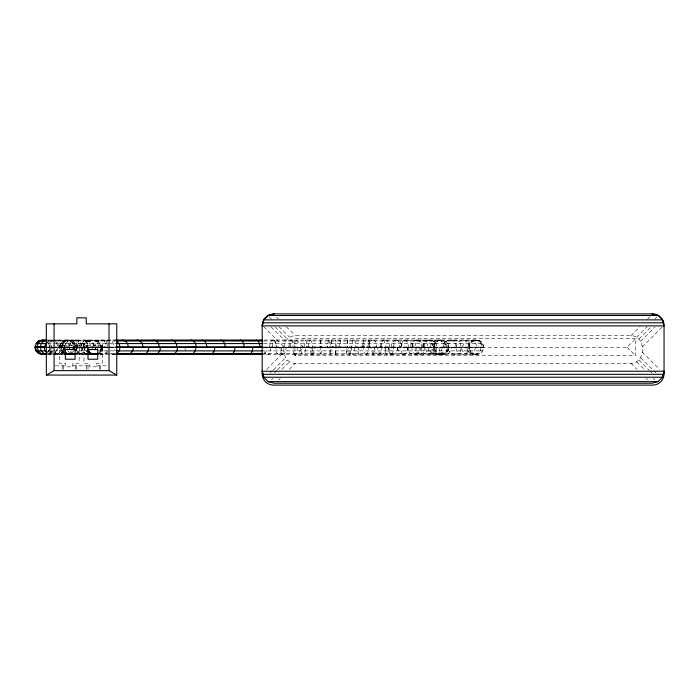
<?xml version="1.0" encoding="UTF-8"?>
<svg xmlns="http://www.w3.org/2000/svg" width="699" height="699" viewBox="0 0 699 699"><rect width="100%" height="100%" fill="white"/><g stroke="black" fill="none" stroke-linecap="round" stroke-linejoin="round"><path stroke-width="0.52" stroke-dasharray="3.5 2.62" d="M89.018 350.007L88.511 345.437M445.027 354.428L441.951 353.484L439.706 350.889L438.885 347.351L362.632 347.115L346.835 347.351L346.984 354.428M363.48 340.037L364.162 347.115L358.666 347.351L358.307 354.428M263.977 347.202L321.164 347.115L321.846 347.351L321.453 354.428M353.607 340.037L352.637 340.981L351.667 347.115L335.406 347.351L335.669 340.037M362.632 347.115L363.305 340.037M338.936 347.115L339.81 340.037M312.68 347.351L311.702 354.428M367.849 347.115L368.889 340.037M328.853 340.037L327.787 343.576L327.63 347.115L329.089 347.351L330.312 347.115L331.413 340.037M282.885 354.428L281.426 353.484L280.36 350.889L279.967 347.351L330.173 347.115L330.959 347.351L330.802 350.889L329.771 354.428M635.548 338.718L294.908 338.718L294.908 355.747L635.548 355.747L635.548 338.718L627.029 347.237L263.497 347.351L304.222 347.115L304.397 343.576L305.542 340.037M87.786 345.437L87.532 347.351L107.716 347.115M393.118 354.428L395.599 353.484L397.416 350.889L397.81 347.115L304.222 347.115M366.232 354.428L364.756 353.484L363.672 350.889L363.279 347.351L448.566 347.351L447.648 343.454L446.049 341.636L441.497 340.037M297.302 347.351L297.049 350.889L296.376 353.484L295.459 354.428M354.524 347.351L353.598 353.484L352.663 354.428M290.12 347.115L291.116 340.981L292.112 340.037M308.207 347.115L308.477 343.576L309.211 340.981L310.216 340.037M381.173 347.115L381.453 343.576L382.204 340.981L383.227 340.037M312.741 354.428L313.702 353.484L314.655 347.351L305.454 347.351L305.157 350.889L304.327 353.484L303.191 354.428M476.334 354.428C472.541 354.41 469.23 351.151 469.221 347.351L389.658 347.351L388.487 353.484L387.316 354.428M73.832 350.007L74.566 347.115L73.613 343.576L71.027 340.981L67.488 340.037M281.671 347.351L281.33 350.889L280.395 353.484L279.111 354.428M288.862 347.115L289.22 343.576L290.19 340.981L291.518 340.037M272.156 347.115L272.523 343.576L273.519 340.981L274.882 340.037M86.659 347.115C86.606 343.314 89.961 340.063 93.727 340.037L93.194 340.125M305.454 347.351L286.153 347.351L285.76 350.889L284.694 353.484L283.244 354.428M270.994 347.351L270.592 350.889L269.499 353.484L268.005 354.428M363.279 347.351L365.123 340.981L366.617 340.037M393.659 347.115L394.07 343.576L395.188 340.981L396.709 340.037L399.26 340.981L401.156 343.576L401.855 347.115M62.657 347.115L62.858 345.437L61.119 347.115L59.371 347.351L60.28 343.576L62.858 340.981L66.388 340.037L62.517 343.375L61.119 347.115L62.657 347.115L63.609 350.889M108.441 347.115L74.54 347.351L102.29 347.115L98.314 341.514L93.981 340.037M86.65 353.956L84.894 353.484L82.316 350.889L81.372 347.351L82.465 343.576L86.833 345.437L87.34 350.007M64.273 350.889L63.321 347.351L63.522 345.437M263.768 347.237L269.578 347.115L270.006 343.576L271.177 340.981L272.776 340.037M264.1 347.237L266.826 347.351L266.363 350.889L265.104 353.484M369.282 347.115L369.745 343.576L371.02 340.981L372.759 340.037M73.316 350.007L74.059 347.115L73.115 343.576L70.52 340.981L66.982 340.037L63.321 340.981L60.734 343.576L59.765 347.351L60.769 350.889L63.356 353.484M407.954 347.351L407.473 350.889L406.154 353.484L404.345 354.428M347.656 340.037L347.386 347.115L330.312 347.115M66.388 340.037L65.033 341.068L62.858 340.981L62.517 343.375L60.28 343.576L61.643 345.437L59.328 347.115L55.308 347.272M98.314 341.514L93.552 340.037L96.209 340.396L99.669 343.576L100.612 347.115L100.866 345.437L102.29 345.629M385.769 347.351L385.21 350.889L383.699 353.484L381.619 354.428M380.352 347.115L380.946 343.576L382.554 340.981L384.747 340.037M420.859 347.351L420.265 350.889L418.622 353.484L416.386 354.428M412.34 347.115L412.952 343.576L414.603 340.981L416.857 340.037M441.244 354.428C431.886 354.76 431.956 339.705 441.244 340.037M441.497 354.428C445.385 354.437 448.802 351.029 448.688 347.115M469.221 347.351L469.623 344.782L471.659 340.981L475.171 340.037L469.081 343.576L468.138 347.115M264.1 340.037L476.578 340.037C485.822 339.758 485.761 354.716 476.578 354.428L263.383 354.428M68.773 340.037L73.107 341.514C71.927 344.397 74.942 347.176 73.011 350.007M346.512 354.428L346.678 347.351L364.162 347.115M424.573 347.351L423.944 350.889L422.222 353.484L419.872 354.428M69.07 340.037L65.54 340.981L62.954 343.576L61.966 347.351L59.817 347.351L81.372 347.351M391.064 347.115L391.755 343.576L393.651 340.981L396.237 340.037M422.738 347.115L423.445 343.576L425.359 340.981L427.98 340.037M408.635 347.351L407.893 350.889L405.848 353.484L403.07 354.428M320.841 340.037L320.395 347.351L320.824 354.428M52.862 347.351L101.844 347.115L102.666 343.576L104.894 340.981L107.934 340.037M454.874 354.428L458.133 353.484L460.527 350.889L461.401 347.351L451.528 347.351L450.706 350.889L448.452 353.484L445.385 354.428M94.819 347.115L95.649 343.576L97.921 340.981L101.023 340.037M443.367 347.115L444.214 343.576L446.53 340.981L449.702 340.037M80.507 347.115L81.364 343.576L83.723 340.981L86.947 340.037M407.063 340.037L404.162 340.981L402.047 343.576L401.27 347.115L414.612 347.115L415.477 343.576L417.819 340.981L421.034 340.037M76.261 340.037L72.766 340.981L70.206 343.576L69.489 347.351L104.448 347.115L105.322 343.576L107.681 340.981M88.31 347.351L82.447 347.351L81.565 350.889L79.136 353.484L75.824 354.428M434.394 347.351L433.502 350.889L431.073 353.484L427.762 354.428L424.442 353.484L422.004 350.889L421.121 347.351L434.044 347.351M67.742 347.115L68.633 343.576L71.071 340.981L74.391 340.037M92.906 347.115L93.797 343.576L96.235 340.981L99.564 340.037M423.218 347.115L424.118 343.576L426.565 340.981L429.92 340.037M71.77 350.007L72.451 347.351L88.31 347.115M284.012 346.992C284.152 340.684 288.975 335.852 295.284 335.712L630.944 335.712C646.33 335.546 646.33 363.454 630.944 363.288L295.284 363.288C286.529 363.445 282.868 354.472 284.012 346.992L263.689 326.66M456.115 347.115L457.024 343.576L459.496 340.981L462.887 340.037M483.682 347.351L469.92 347.115L468.662 350.889L466.181 353.484L462.799 354.428M83.268 347.115L84.177 343.576L86.667 340.981L90.066 340.037M91.84 350.007L92.53 347.351M442.353 347.351L441.445 350.889L438.937 353.484L435.521 354.428L443.183 354.236L438.937 353.484L447.631 350.889L448.688 347.351M46.492 352.838L48.432 350.889L50.477 343.576L52.373 341.636M70.267 350.007L69.489 347.115L64.387 347.351L63.46 350.889L60.935 353.484L57.484 354.428M75.422 347.115L76.348 343.576L78.873 340.981L82.333 340.037M430.269 347.115L431.187 343.576L433.712 340.981L437.155 340.037L439.549 340.238M475.512 347.351L474.586 350.889L472.061 353.484L468.61 354.428M85.374 347.351L84.439 350.889L81.897 353.484L78.41 354.428M447.631 350.889L445.045 353.414L438.937 353.484L445.394 353.301L447.631 350.889L448.566 347.351M462.607 347.115L463.533 343.576L466.067 340.981L469.536 340.037M64.387 347.351L58.166 347.351L57.231 350.889L54.671 353.484M474.691 340.037L478.195 340.981L480.763 343.576L481.707 347.115L480.991 347.351L480.047 350.889L480.37 353.344L263.453 353.484M48.152 350.889L52.521 350.889L51.577 347.351L52.853 343.576M73.718 347.351L57.257 347.351L56.313 350.889L53.727 353.484L50.206 354.428M62.054 347.351L61.11 350.889L58.533 353.484L55.011 354.428M64.457 347.115L65.4 343.576L67.986 340.981L71.516 340.037M62.01 347.115L64.719 347.115L65.662 343.576L68.24 340.981L71.752 340.037M65.016 350.007L66.213 347.115L65.269 343.576L62.692 340.981L59.179 340.037M68.799 347.115L69.743 343.576L72.32 340.981L75.841 340.037M75.571 350.889L76.514 347.351M75.903 350.889L76.855 347.351M79.896 347.351L79.144 350.889L76.575 353.484M84.824 347.351L83.88 350.889L81.302 353.484L77.781 354.428M94.881 350.007L95.588 347.351M100.997 347.351L100.053 350.889L97.467 353.484M48.913 353.484L51.49 350.889L52.434 347.351L49.917 347.351L48.974 350.889L47.025 352.838M51.359 347.115L50.599 347.351L49.655 350.889L48.362 352.191M59.922 347.115L60.874 343.576L63.46 340.981M61.372 347.115L62.316 343.576L64.902 340.981L68.432 340.037L66.178 340.439M74.138 350.007L74.845 347.351M76.095 350.889L77.047 347.351L76.838 345.437L77.03 347.115L77.72 347.351L76.768 350.889L79.293 353.484L82.744 354.428M110.302 347.351L114.278 347.351L115.073 350.889M335.424 354.428L336.368 347.115L335.782 340.037M99.171 353.484L101.766 350.889L102.29 349.212L98.419 353.484L101.696 354.428M77.03 347.351L73.683 347.115L74.863 343.593L72.74 343.576L70.162 340.981L66.632 340.037L72.277 341.068L72.74 343.576L74.714 343.253L77.03 347.115L76.034 343.576L73.456 340.981L69.926 340.037M102.29 349.806L101.766 350.889L102.29 349.421L100.053 350.889L102.29 347.351L101.958 345.437L101.005 350.889L102.29 348.277L100.053 350.889L102.29 349.116M102.29 347.351L101.005 350.889L102.29 347.831L100.053 350.889L102.29 348.827M69.874 350.007L69.271 347.115M101.766 350.889L102.29 349.692M447.159 351.719L448.295 349.666M102.29 347.42L100.053 350.889L102.29 348.574M46.711 341.636L48.65 343.576L50.311 350.889L52.207 352.838M373.161 354.428L374.315 350.889L374.489 347.351L389.658 347.351M102.29 347.988L100.053 350.889L102.29 347.552L101.005 350.889L102.29 347.63L100.053 350.889L102.29 348.154M349.509 354.428L350.313 353.484L351.125 347.351L351.667 347.115M107.506 352.191L106.37 353.484L103.286 354.428M466.652 347.351L467.596 350.889L471.877 352.873L470.156 353.484L473.974 354.026L473.66 354.428L470.156 353.484L467.596 350.889L469.387 348.88L466.652 347.351L467.413 347.115L468.347 343.576L470.916 340.981L474.429 340.037M52.032 347.298L46.65 347.115L115.702 347.115L108.109 347.324M107.655 350.889L105.226 353.484L101.923 354.428M69.061 353.484L70.922 351.545M477.487 353.484L478.168 354.253L473.983 354.428L477.487 353.484L480.047 350.889L483.289 349.692L480.991 347.351M52.74 350.889L50.162 353.484L48.406 353.956M63.487 352.191L62.202 353.484L58.681 354.428L55.099 353.484M469.221 347.115L469.081 343.576L471.659 340.981L475.171 340.037M52.373 350.889L49.786 353.484L48.021 353.956M70.197 353.484L72.128 351.545M76.374 353.484L78.952 350.889M71.307 353.484L73.246 351.545M266.703 369.325L284.012 352.008M270.426 372.803L272.689 370.54M273.44 369.788L285.48 357.748M274.445 372.855L276.699 370.601M277.451 369.841L287.237 360.055M294.908 355.747L303.418 347.237L294.908 338.718M271.483 379.88L272.994 378.377M282.029 369.343L289.552 361.811M278.726 379.845L280.229 378.342M289.264 369.308L295.284 363.288M630.944 335.712L639.978 326.686M647.51 319.155L649.764 316.9M636.684 337.189L647.222 326.643M654.745 319.12L657.008 316.857M638.991 338.945L651.04 326.896M640.747 341.252L655.05 326.949M642.215 346.992L662.547 326.66M73.683 347.115L75.658 345.437M432.026 353.484L435.084 351.012L429.527 350.889L428.609 347.351L434.201 348.792L429.527 350.889L432.026 353.484L435.451 354.428L438.832 354.026L432.026 353.484L436.692 352.838M446.049 341.636L443.542 343.576L444.468 347.115L448.54 345.673L443.542 343.576L441.025 340.981L437.583 340.037L443.909 340.448L441.025 340.981L445.045 341.077L443.542 343.576L447.648 343.454M391.23 354.428L392.541 353.484L393.86 347.351L395.468 347.115M365.865 354.428L367.325 353.484L368.39 350.889L368.784 347.351L369.928 347.115L369.526 343.576L368.425 340.981L366.923 340.037M404.642 340.037L402.825 340.981L400.483 347.351L400.964 350.889L402.283 353.484L404.083 354.428M378.107 354.428L380.046 353.484L381.471 350.889L381.995 347.351L378.744 347.115M74.024 347.351L74.566 347.115M62.665 347.351L63.321 347.115M429.562 340.037L426.888 340.981L424.94 343.576L424.223 347.115L425.516 347.351L426.241 350.889L428.225 353.484L430.925 354.428M431.239 354.428L433.948 353.484L435.931 350.889L436.657 347.351L435.11 347.115L434.394 343.576L432.445 340.981L429.771 340.037M440.283 340.037L437.329 340.981L435.162 343.576L434.367 347.115L435.127 347.351L435.923 350.889L438.098 353.484L441.078 354.428M441.401 354.428L444.381 353.484L446.556 350.889L447.36 347.351L441.121 347.115M74.854 340.037L78.174 340.981L80.603 343.576L81.495 347.115L86.833 345.437M416.691 340.037L413.563 340.981L411.283 343.576L410.444 347.115L407.421 347.351L408.242 350.889L410.479 353.484L413.528 354.428L416.56 353.484L418.797 350.889L419.61 347.351L423.358 347.115L422.519 343.576L420.23 340.981L417.102 340.037M113.666 354.428L116.882 353.484M108.494 340.745L110.914 340.037M454.429 340.037L451.178 340.981L448.793 343.576L447.919 347.115L448.889 350.889L451.274 353.484L454.533 354.428M64.439 340.037L61.04 340.981L58.55 343.576L57.641 347.115L55.457 347.237M85.662 354.428L88.24 353.72M53.002 340.981L56.462 340.037M47.724 340.745L50.345 340.037M48.179 340.981L51.7 340.037M55.431 340.981L58.952 340.037M88.563 340.037L85.042 340.981L82.465 343.576L87.611 343.585L85.042 340.981L90.223 341.068L88.563 340.037L91.377 340.439M263.558 343.576L482.616 343.384M378.989 347.115L377.609 347.351L378.168 350.889L379.697 353.484L381.785 354.428M330.959 347.351L346.835 347.351M378.43 354.428L376.464 353.484L375.031 350.889L374.507 347.351L358.666 347.351M69.524 347.351L72.451 347.351M474.743 340.212L476.334 340.037M75.885 353.843L79.136 353.484L81.853 354.428L86.781 353.956M335.092 347.115L321.846 347.351M51.909 347.115L48.458 347.351L49.402 350.889L51.979 353.484L55.501 354.428M110.372 347.298L114.234 347.115L113.421 343.576L111.193 340.981M110.355 347.254L115.038 347.289M414.612 347.115L421.357 347.115M363.629 347.115L351.186 347.351L352.139 353.484L353.082 354.428M266.826 347.351L276.105 347.115L275.677 343.576L274.506 340.981L272.907 340.037M45.994 340.037L115.693 340.037M115.789 340.981L47.82 340.981L50.459 343.576L51.403 347.115M263.549 340.981L478.972 340.981L480.082 341.068L483.516 345.586L482.485 347.115L481.034 341.601M47.672 343.576L115.518 343.576M263.331 347.115L483.682 347.115M46.676 347.351L109.455 347.351M110.241 347.351L115.597 347.351M53.491 350.889L64.78 350.889M73.762 350.889L87.576 350.889M97.912 350.889L115.37 350.889M261.609 350.889L480.047 350.889L482.135 351.763M64.229 353.484L47.646 353.484L51.167 354.428M86.999 353.484L76.112 353.484L79.441 354.428M99.459 353.484L115.816 353.484M46.65 354.428L64.666 354.428M73.832 354.428L88.546 354.428M99.721 354.428L115.772 354.428M55.134 365.83L65.619 365.83M72.818 365.83L89.524 365.83M96.715 365.83L107.961 365.83M434.044 347.115L431.187 343.576L435.093 343.62L433.712 340.981L430.374 340.037M269.578 347.115L286.153 347.351M454.691 340.037L457.95 340.981L460.326 343.576L461.2 347.115L469.562 347.351M101.844 347.115L107.13 347.263M451.528 347.351L446.434 347.115L445.639 343.576L443.472 340.981L440.51 340.037M437.338 341.173L433.712 340.981L436.185 343.576L437.085 347.115M64.719 347.115L69.166 347.351M467.596 350.889L470.287 351.081M104.448 347.115L107.026 347.351L107.882 350.889M54.539 347.115L57.257 347.351M79.293 353.484L86.964 354.428M55.038 352.191L56.296 353.484L63.906 354.428M89.289 341.593L85.042 340.981L87.707 343.375M471.659 340.981L472.541 341.129M81.495 347.115L82.447 347.351M68.205 340.037L71.735 340.981L74.33 343.576L75.274 347.115M478.972 340.981L475.451 340.037L478.937 340.439L481.541 343.576M87.672 340.037L91.193 340.981L93.762 343.576L94.706 347.115M74.968 340.037L78.489 340.981L81.067 343.576L82.01 347.115M72.731 340.037L76.243 340.981L78.812 343.576L80.088 347.351M70.94 340.037L74.47 340.981L77.056 343.576L78 347.115M48.371 340.273L51.01 340.981L52.303 342.283M48.074 340.509L49.83 340.981L52.408 343.576M50.695 340.037L54.19 340.981L56.75 343.576L58.166 347.351M46.405 353.484L49.9 354.428M469.798 340.037L473.267 340.981L475.801 343.576L476.735 347.115M77.528 340.037L81.014 340.981L83.565 343.576L84.5 347.115M468.26 354.428L464.809 353.484L462.284 350.889L461.357 347.351M83.915 340.037L87.358 340.981L89.874 343.576L90.8 347.115M56.846 340.037L60.297 340.981L62.831 343.576L63.758 347.115M53.709 353.72L56.296 354.428M56.296 353.484L59.73 354.428M64.867 340.037L68.257 340.981L70.748 343.576L71.656 347.115M463.149 340.037L466.53 340.981L469.012 343.576L469.92 347.115M462.467 354.428L459.086 353.484L456.613 350.889L455.704 347.351M91.971 340.037L95.361 340.981L97.843 343.576L98.751 347.115M101.818 340.037L105.13 340.981L107.55 343.576M421.506 340.037L424.712 340.981L427.063 343.576L427.928 347.115L429.125 347.351L428.26 350.889L425.892 353.484L422.659 354.428L419.417 353.484L417.05 350.889L416.176 347.351M87.401 340.037L90.617 340.981L92.976 343.576L93.841 347.115M113.535 340.037L115.143 340.509M110.232 353.484L113.439 354.428M86.667 353.956L85.068 353.484L82.718 350.889L81.853 347.351M449.929 340.037L453.092 340.981L455.416 343.576L456.264 347.115M101.512 340.037L104.614 340.981L106.886 343.576L107.506 346.232M100.001 353.484L103.085 354.428M407.482 340.037L410.392 340.981L412.515 343.576L413.292 347.115M403.105 354.428L400.317 353.484L398.273 350.889L397.521 347.351M428.181 340.037L430.802 340.981L432.716 343.576L433.424 347.115M50.599 347.351L49.603 347.115L48.589 343.576L46.65 341.636M431.187 343.576L434.446 344.799M393.249 354.428L390.758 353.484L388.941 350.889L388.268 347.351M419.566 354.428L417.216 353.484L415.503 350.889L414.865 347.351M417.041 340.037L419.295 340.981L420.955 343.576L421.558 347.115M416.132 354.428L413.895 353.484L412.261 350.889L411.667 347.351M385.201 340.037L387.412 340.981L389.028 343.576L389.614 347.115M62.858 340.981L64.098 341.593M404.817 340.037L406.635 340.981L407.971 343.576L408.461 347.115M373.205 340.037L374.952 340.981L376.237 343.576L376.709 347.115M396.901 340.037L398.43 340.981L399.548 343.576L399.959 347.115M266.529 354.428L265.008 353.484L263.899 350.889M273.746 340.037L275.135 340.981L276.149 343.576L276.524 347.115M291.64 340.037L292.968 340.981L293.938 343.576L294.296 347.115M390.977 354.428L389.666 353.484L388.356 347.351M278.42 354.428L277.127 353.484L276.175 350.889L275.834 347.351M97.082 340.981L99.922 343.253L100.612 347.115M387.115 354.428L385.953 353.484L384.782 347.351M302.798 354.428L301.662 353.484L300.832 350.889L300.526 347.351M383.41 340.037L384.433 340.981L385.464 347.115M290.967 340.037L291.999 340.981L293.021 347.115M102.29 347.019L100.866 345.437L102.29 346.756M435.582 342.746L433.712 340.981L437.67 341.033L437.155 340.037M310.321 340.037L311.326 340.981L312.06 343.576L312.331 347.115M353.921 340.037L354.9 340.981L355.616 343.576L355.878 347.115M642.215 352.008L659.533 369.325M640.747 357.748L652.796 369.788M653.548 370.54L655.802 372.803M627.029 347.237L635.548 355.747M638.991 360.055L648.777 369.841M649.528 370.601L651.791 372.855M636.684 361.811L644.207 369.343M653.242 378.377L654.745 379.88M630.944 363.288L636.972 369.308M645.998 378.342L647.51 379.845M276.463 316.9L278.726 319.155M286.258 326.686L295.284 335.712M269.229 316.857L271.483 319.12M279.015 326.643L289.552 337.189M275.196 326.896L287.237 338.945M271.177 326.949L285.48 341.252M313.222 354.428L312.27 353.484L311.326 347.351M64.841 353.484L62.255 350.889L61.311 347.351M63.897 352.838L61.958 350.889L61.014 347.351M62.901 353.484L60.315 350.889L59.371 347.351M67.724 350.889L69.018 352.191M55.317 340.981L57.903 343.576L58.847 347.115M294.803 354.428L293.868 353.484L292.933 347.351M100.866 345.437L102.29 346.914M87.812 352.838L85.951 350.889L85.051 347.351M63.993 352.191L62.753 350.889L61.853 347.351M73.107 341.514L74.714 343.253M350.016 354.428L349.194 353.484L348.364 347.351M305.437 340.037L306.101 340.981L306.765 347.115M372.978 354.428L371.833 350.889L371.658 347.351M328.949 340.037L330.007 343.576L330.173 347.115M330.251 354.428L329.089 347.351M331.274 340.037L332.383 347.115M369.055 340.037L370.103 347.115M311.081 354.428L310.059 347.351M340.116 340.037L341.007 347.115M469.081 343.576L469.623 344.782M336.001 354.428L335.406 347.351M88.065 349.124L87.585 347.115M66.781 347.351L67.488 350.007M64.378 347.351L65.086 350.007M63.408 347.351L64.352 350.889M75.841 347.351L76.768 350.889M95.073 347.351L95.737 350.007M72.879 347.351L73.535 350.007M96.916 347.351L97.537 350.007M320.727 340.037L321.164 347.115M184.973 348.242L185.471 350.889M358.133 354.428L357.783 347.351M347.499 340.037L347.779 347.115M77.519 345.437L77.72 347.351M100.56 365.83L100.56 369.666M99.302 365.83L99.302 369.666M88.004 365.83L88.004 369.666M86.641 365.83L86.641 369.666M76.444 365.83L76.444 369.666M75.186 365.83L75.186 369.666M63.792 365.83L63.792 369.666M62.534 365.83L62.534 369.666M79.144 345.437L59.293 345.437L59.293 363.235L65.619 363.235L65.619 366.835L72.818 366.835L72.818 363.235L79.144 363.235L79.144 345.437M102.29 345.437L83.95 345.437L83.95 363.235L89.524 363.235L89.524 366.835L96.715 366.835L96.715 363.235L102.29 363.235L102.29 345.437"/><path stroke-width="1.05" d="M652.053 313.886L658.056 315.494L662.442 319.88L664.05 325.883L262.186 325.883L263.794 319.88L268.18 315.494L274.183 313.886M663.639 374.332L664.05 371.23L262.186 371.23L263.794 377.224L268.18 381.619L274.183 383.218L652.053 383.218L658.056 381.619L662.442 377.224L663.639 374.332L262.597 374.332M261.976 347.158L252.916 347.351L252.435 350.889L251.116 353.484L249.316 354.428M252.916 347.351L235.065 347.351L234.514 350.889L233.012 353.484L230.958 354.428M235.065 347.351L214.899 347.351L214.287 350.889L212.601 353.484L210.303 354.428M191.273 340.037L193.763 340.981L195.589 343.576L196.262 347.115L195.135 350.889L193.3 353.484L190.801 354.428M196.262 347.115L177.651 347.351L176.934 350.889L174.977 353.484L172.295 354.428M177.651 347.351L160.552 347.351L159.791 350.889L157.721 353.484L154.89 354.428M160.552 347.351L148.992 347.351L148.205 350.889L146.056 353.484L143.112 354.428M148.992 347.351L133.518 347.351L132.688 350.889L130.433 353.484L127.349 354.428M262.501 340.981L116.75 340.981L119.092 343.576L120.088 347.351L119.223 350.889L116.882 353.484L263.007 353.484M38.768 340.981L36.182 343.576L35.055 347.351L37.056 347.115L37.999 343.576L40.586 340.981L44.116 340.037M37.056 347.115L44.657 347.115L45.601 343.576L36.068 343.576L38.663 340.981L42.307 340.037M262.186 325.883L263.794 319.88L662.442 319.88L663.246 322.886M664.05 371.23L662.442 377.224L263.794 377.224L262.186 371.23M46.728 347.115L34.95 347.351L35.902 350.889L38.489 353.484L42.595 354.428M35.177 347.115L46.291 347.351M46.335 375.066L54.076 370.627L109.018 370.627L116.759 375.066L116.759 323.838L86.248 323.838L86.248 317.844L76.846 317.844L76.846 323.838L46.335 323.838L46.335 375.066L116.759 375.066M88.493 354.428L90.092 353.956L91.822 354.428M92.05 354.428L93.745 353.956M65.671 354.428L67.366 353.956M73.063 354.428L74.819 353.956L73.08 353.484M88.546 354.428L90.311 353.956M46.475 340.273L43.827 340.981L41.25 343.576L40.297 347.115L41.285 350.889L43.871 353.484L46.51 354.192M42.307 354.428L44.614 353.956M43.53 354.428L45.295 353.956M66.667 354.428L68.432 353.956M66.947 354.428L69.236 353.956M67.768 354.428L69.542 353.956M69.463 354.428L71.228 353.956M69.786 354.428L71.56 353.956M69.97 354.428L73.509 353.484M70.643 354.428L74.181 353.484M72.845 354.428L74.61 353.956M93.937 354.428L97.467 353.484M94.889 354.428L98.419 353.484M95.632 354.428L98.288 353.72M88.703 354.428L91.586 354.026M73.727 354.078L70.477 354.428L64.544 353.484M214.899 347.351L195.799 347.351M116.017 347.254L119.957 347.115M120.088 347.351L133.518 347.351M268.18 315.494L658.056 315.494M262.597 322.781L663.639 322.781M42.202 340.037L46.422 340.037M115.938 340.037L262.256 340.037M38.663 340.981L46.003 340.981M115.947 343.576L262.641 343.576M116.017 347.115L262.02 347.115M116.078 347.351L262.483 347.351M35.902 350.889L45.068 350.889L46.352 352.191M89.254 350.889L87.576 350.889L90.162 353.484L93.692 354.428M116.069 350.889L262.046 350.889M38.489 353.484L46.702 353.484M71.228 353.484L75.23 353.484M88.057 353.484L91.849 353.484L95.387 354.428M96.523 353.484L98.699 353.484M42.027 354.428L46.65 354.428M64.474 354.428L75.204 354.428M87.934 354.428L98 354.428M115.903 354.428L262.815 354.428M268.18 381.619L658.056 381.619M44.657 347.115L46.562 347.237M70.555 354.078L73.753 354.428M69.734 354.428L66.195 353.484L64.902 352.191M66.606 353.956L68.371 354.428M66.318 353.956L68.083 354.428M65.077 353.956L66.894 354.428M44.456 354.428L40.926 353.484L38.34 350.889L37.396 347.351M39.397 353.484L42.936 354.428M94.653 354.428L91.123 353.484L88.537 350.889L88.065 349.124M72.067 353.956L73.832 354.428M68.703 353.956L71.412 354.428M64.666 353.956L66.431 354.428M43.74 353.956L45.505 354.428M66.903 353.956L68.589 354.428M122.176 340.037L125.304 340.981L127.594 343.576L128.433 347.115M137.065 340.037L140.062 340.981L142.247 343.576L143.05 347.115M153.631 340.037L156.48 340.981L158.568 343.576L159.328 347.115M171.736 340.037L174.418 340.981L176.384 343.576L177.1 347.115M202.142 340.037L204.527 340.981L206.275 343.576L206.913 347.115M220.945 340.037L223.121 340.981L224.711 343.576L225.296 347.115M240.369 340.037L242.3 340.981L243.706 343.576L244.231 347.115M256.594 340.037L258.281 340.981L259.521 343.576L259.967 347.115M64.92 351.545L66.859 353.484M39.065 353.484L36.47 350.889L35.527 347.351M44.124 347.351L45.068 350.889M109.018 323.838L109.018 370.627M54.076 323.838L54.076 370.627M263.654 319.426L262.186 325.157L262.186 373.843C262.317 380.151 267.149 384.983 273.458 385.114L652.779 385.114C659.087 384.983 663.919 380.151 664.05 373.843L664.05 325.157C663.919 318.849 659.087 314.017 652.779 313.886L273.458 313.886L267.726 315.354L263.654 319.426M75.073 349.509L65.356 349.509L65.356 359.225L75.073 359.225L75.073 349.509M97.738 349.509L88.022 349.509L88.022 359.225L97.738 359.225L97.738 349.509"/></g></svg>
